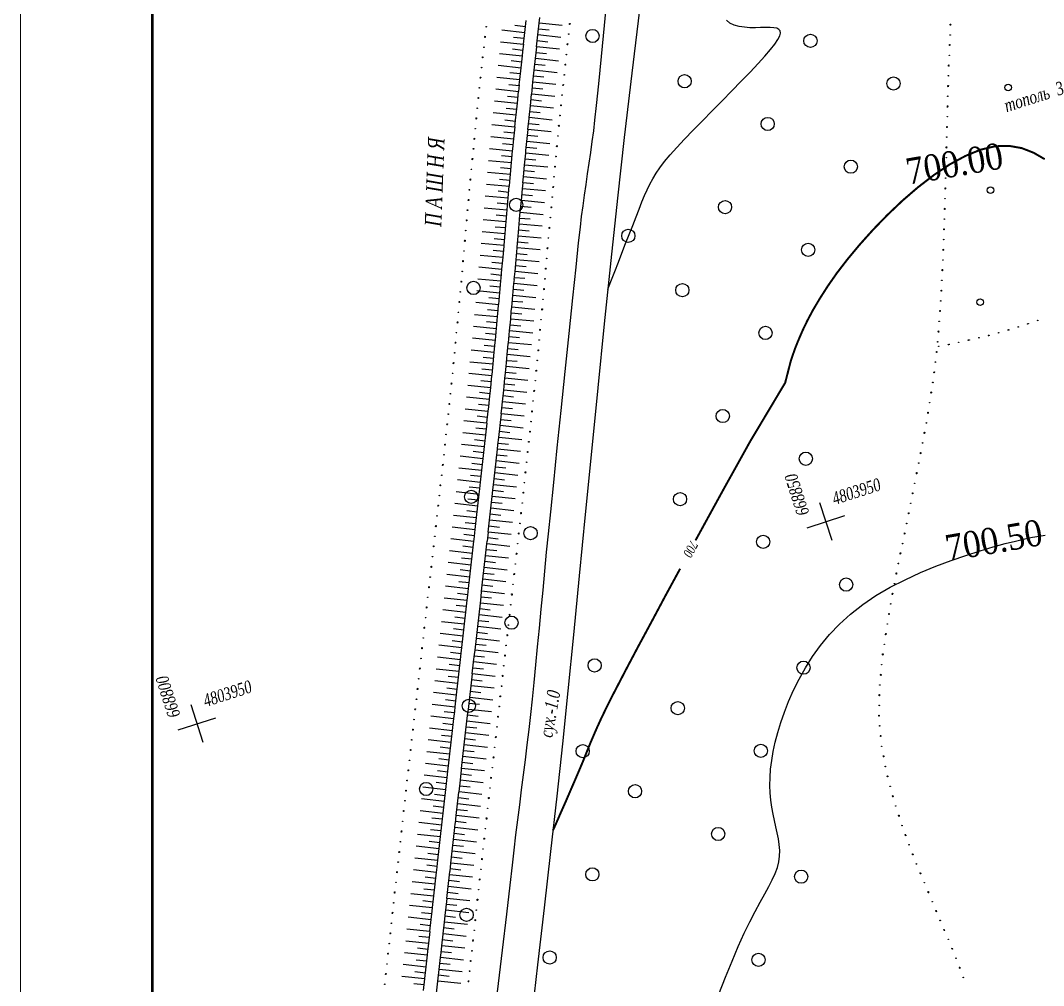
# Model space of a CAD drawing. Header units: millimetres. Extents: x 1353783 to 6492029790, y -7276956 to -512500.
# Drawn here: x 9936562 to 9952050, y -2845237 to -2830633 of the extents above; entities that cross this region are included whole.
import ezdxf

# ---------------------------------------------------------------- set-up
doc = ezdxf.new("R2010")
doc.units = ezdxf.units.MM
doc.linetypes.add('CONTI', pattern=[0])
doc.layers.get('0').update_dxf_attribs({"lineweight": 5})
doc.layers.get('Defpoints').update_dxf_attribs({"color": 255})
for name, color, linetype in [('GOR_BUNKNOWN', 212, 'CONTI'), ('GORIZUNKNOWN', 32, 'CONTI'), ('NAD_MГИДРОГР', 94, 'CONTI'), ('NAD_MРАСТЕНИ', 94, 'CONTI'), ('NAD_MРЕЛЬЕФ', 7, 'CONTI'), ('SETKR', 7, 'CONTI'), ('SIT_LГИДРОГР', 84, 'CONTI'), ('SIT_LРЕЛЬЕФ', 7, 'CONTI'), ('USLZNРАСТЕНИ', 94, 'CONTI'), ('ZAPSKРАСТЕНИ', 94, 'CONTI'), ('РЕЛЬЕФ', 7, 'CONTI')]:
    doc.layers.add(name, color=color, linetype=linetype)
doc.layers.add('штамп', color=7, linetype='Continuous', lineweight=50)
doc.styles.add('SHRFT', font='', dxfattribs={"width": 0.75})
doc.styles.add('tandem1', font='', dxfattribs={"width": 0.9})
doc.styles.get('SHRFT').set_extended_font_data('Times New Roman Cyr', italic=True)
doc.styles.get('tandem1').set_extended_font_data('Times New Roman')

# ---------------------------------------------------------------- blocks, each defined once
blk = doc.blocks.new('BL_333')
at = {"color": 0}
for p, q in [((0, -3), (0, 3)), ((-3, 0), (3, 0))]:
    blk.add_line(p, q, dxfattribs=at)
blk = doc.blocks.new('BL_2004')
at = {"color": 0}
blk.add_circle((0, 0), 1, dxfattribs=at)
blk = doc.blocks.new('BL_2021')
at = {"color": 0}
blk.add_circle((0, 0), 0.5, dxfattribs=at)
blk = doc.blocks.new('оо')
at = {"layer": 'GOR_BUNKNOWN', "color": 9, "true_color": 0xc7c8ca, "const_width": 0.15}
for points in [[(222664.753, -3431701.222), (222668.663, -3431697.782), (222669.583, -3431696.322), (222669.873, -3431695.932), (222670.223, -3431695.472), (222670.643, -3431694.972), (222671.133, -3431694.412), (222671.703, -3431693.812), (222672.363, -3431693.172), (222673.123, -3431692.502), (222673.983, -3431691.792), (222674.943, -3431691.062), (222676.033, -3431690.312), (222677.233, -3431689.552), (222678.533, -3431688.792), (222679.903, -3431688.062), (222681.313, -3431687.382), (222682.753, -3431686.772), (222684.173, -3431686.262), (222685.563, -3431685.862), (222686.893, -3431685.612), (222688.143, -3431685.512), (222689.273, -3431685.602), (222690.273, -3431685.892), (222691.143, -3431686.352), (222691.893, -3431686.962), (222692.543, -3431687.682)], [(222658.553, -3431707.062), (222660.283, -3431705.422), (222661.933, -3431703.862), (222663.443, -3431702.452), (222664.753, -3431701.222)], [(222650.603, -3431714.712), (222651.913, -3431713.432), (222653.423, -3431711.982), (222655.063, -3431710.392), (222656.793, -3431708.742)], [(222641.573, -3431724.65), (222641.853, -3431724.342), (222642.523, -3431723.582), (222643.183, -3431722.842), (222643.803, -3431722.132), (222644.383, -3431721.472), (222644.913, -3431720.862), (222645.383, -3431720.312), (222645.773, -3431719.842), (222646.123, -3431719.422), (222646.463, -3431719.022), (222646.803, -3431718.632), (222647.183, -3431718.202), (222647.623, -3431717.722), (222648.163, -3431717.152), (222648.813, -3431716.482), (222649.623, -3431715.682), (222650.603, -3431714.712)]]:
    blk.add_lwpolyline(points, dxfattribs=at)
at = {"layer": 'GORIZUNKNOWN', "color": 9, "true_color": 0xc7c8ca}
for points in [[(222658.039, -3431686.948), (222658.133, -3431686.832), (222658.533, -3431686.342), (222658.973, -3431685.812), (222659.433, -3431685.242), (222659.903, -3431684.662), (222660.383, -3431684.062), (222660.863, -3431683.482), (222661.323, -3431682.912), (222661.753, -3431682.372), (222662.153, -3431681.882), (222662.523, -3431681.442), (222662.853, -3431681.042), (222663.173, -3431680.672), (222663.493, -3431680.342), (222663.833, -3431680.022), (222664.203, -3431679.702), (222664.613, -3431679.392), (222665.093, -3431679.062), (222665.653, -3431678.712), (222666.293, -3431678.332), (222667.043, -3431677.912), (222667.873, -3431677.462), (222668.763, -3431676.992), (222669.693, -3431676.502), (222670.633, -3431676.012), (222671.563, -3431675.522), (222672.473, -3431675.042), (222673.323, -3431674.592), (222674.093, -3431674.162), (222674.763, -3431673.782), (222675.313, -3431673.442), (222675.743, -3431673.152), (222676.073, -3431672.892), (222676.293, -3431672.672), (222676.413, -3431672.482), (222676.443, -3431672.322), (222676.393, -3431672.182), (222676.263, -3431672.052), (222676.063, -3431671.942), (222675.803, -3431671.832), (222675.483, -3431671.732), (222675.113, -3431671.622), (222674.733, -3431671.512), (222674.333, -3431671.382), (222673.953, -3431671.232), (222673.583, -3431671.052), (222673.263, -3431670.842), (222673.003, -3431670.592), (222672.823, -3431670.302)], [(222649.743, -3431740.282), (222650.623, -3431739.212), (222651.453, -3431738.212), (222652.243, -3431737.302), (222652.973, -3431736.492), (222653.653, -3431735.792), (222654.273, -3431735.172), (222654.843, -3431734.622), (222655.363, -3431734.132), (222655.823, -3431733.692), (222656.233, -3431733.282), (222656.583, -3431732.892), (222656.883, -3431732.522), (222657.123, -3431732.142), (222657.313, -3431731.752), (222657.453, -3431731.342), (222657.553, -3431730.912), (222657.633, -3431730.472), (222657.683, -3431730.022), (222657.723, -3431729.552), (222657.763, -3431729.072), (222657.813, -3431728.572), (222657.883, -3431728.052), (222657.973, -3431727.522), (222658.093, -3431726.982), (222658.253, -3431726.432), (222658.443, -3431725.862), (222658.673, -3431725.272), (222658.953, -3431724.682), (222659.263, -3431724.072), (222659.623, -3431723.442), (222660.033, -3431722.802), (222660.483, -3431722.152), (222660.983, -3431721.492), (222661.543, -3431720.812), (222662.143, -3431720.122), (222662.803, -3431719.452), (222663.523, -3431718.782), (222664.293, -3431718.132), (222665.133, -3431717.522), (222666.023, -3431716.942), (222666.993, -3431716.422), (222668.023, -3431715.952), (222669.123, -3431715.542), (222670.283, -3431715.212), (222671.503, -3431714.942), (222672.753, -3431714.742), (222674.023, -3431714.592), (222675.283, -3431714.482), (222676.513, -3431714.422), (222677.693, -3431714.402), (222678.823, -3431714.402), (222679.853, -3431714.422), (222680.793, -3431714.462), (222681.603, -3431714.512), (222682.313, -3431714.572), (222682.913, -3431714.632), (222683.433, -3431714.702), (222683.873, -3431714.782)]]:
    blk.add_lwpolyline(points, dxfattribs=at)
at = {"layer": 'SIT_LГИДРОГР', "color": 9, "true_color": 0xc7c8ca}
for p, q in [((222663.903, -3431667.852), (222664.913, -3431665.512)), ((222667.063, -3431666.962), (222664.773, -3431671.932)), ((222662.963, -3431670.022), (222663.903, -3431667.852)), ((222662.143, -3431671.922), (222662.963, -3431670.022)), ((222661.483, -3431673.432), (222662.143, -3431671.922)), ((222664.773, -3431671.932), (222662.733, -3431676.382)), ((222661.023, -3431674.462), (222661.483, -3431673.432)), ((222660.693, -3431675.202), (222661.023, -3431674.462)), ((222660.343, -3431675.942), (222660.693, -3431675.202)), ((222659.983, -3431676.682), (222660.343, -3431675.942)), ((222662.733, -3431676.382), (222660.843, -3431680.592)), ((222659.623, -3431677.412), (222659.983, -3431676.682)), ((222659.263, -3431678.152), (222659.623, -3431677.412)), ((222658.903, -3431678.882), (222659.263, -3431678.152)), ((222658.193, -3431680.352), (222658.543, -3431679.612)), ((222658.543, -3431679.612), (222658.903, -3431678.882)), ((222657.843, -3431681.092), (222658.193, -3431680.352)), ((222657.503, -3431681.832), (222657.843, -3431681.092)), ((222660.843, -3431680.592), (222658.923, -3431684.932)), ((222657.013, -3431682.922), (222657.503, -3431681.832)), ((222656.273, -3431684.602), (222657.013, -3431682.922)), ((222655.323, -3431686.752), (222656.273, -3431684.602)), ((222658.923, -3431684.932), (222656.983, -3431689.352)), ((222654.243, -3431689.222), (222655.323, -3431686.752)), ((222653.073, -3431691.872), (222654.243, -3431689.222)), ((222656.983, -3431689.352), (222655.033, -3431693.812)), ((222651.883, -3431694.582), (222653.073, -3431691.872)), ((222655.033, -3431693.812), (222653.113, -3431698.252)), ((222650.733, -3431697.202), (222651.883, -3431694.582)), ((222649.673, -3431699.602), (222650.733, -3431697.202)), ((222653.113, -3431698.252), (222651.213, -3431702.632)), ((222648.783, -3431701.642), (222649.673, -3431699.602)), ((222648.103, -3431703.192), (222648.783, -3431701.642)), ((222651.213, -3431702.632), (222649.363, -3431706.912)), ((222647.543, -3431704.472), (222648.103, -3431703.192)), ((222646.983, -3431705.782), (222647.543, -3431704.472)), ((222646.413, -3431707.112), (222646.983, -3431705.782)), ((222645.843, -3431708.442), (222646.413, -3431707.112)), ((222649.363, -3431706.912), (222647.573, -3431711.032)), ((222645.273, -3431709.762), (222645.843, -3431708.442)), ((222644.713, -3431711.062), (222645.273, -3431709.762)), ((222644.173, -3431712.332), (222644.713, -3431711.062)), ((222647.573, -3431711.032), (222645.873, -3431714.952)), ((222643.643, -3431713.552), (222644.173, -3431712.332)), ((222643.133, -3431714.712), (222643.643, -3431713.552)), ((222642.653, -3431715.802), (222643.133, -3431714.712)), ((222645.873, -3431714.952), (222644.253, -3431718.632)), ((222642.183, -3431716.842), (222642.653, -3431715.802)), ((222641.703, -3431717.892), (222642.183, -3431716.842)), ((222641.223, -3431718.932), (222641.703, -3431717.892)), ((222640.743, -3431719.972), (222641.223, -3431718.932)), ((222644.253, -3431718.632), (222642.633, -3431722.282)), ((222640.253, -3431721.002), (222640.743, -3431719.972)), ((222639.763, -3431722.042), (222640.253, -3431721.002)), ((222639.283, -3431723.082), (222639.763, -3431722.042)), ((222642.633, -3431722.282), (222640.913, -3431726.112)), ((222638.793, -3431724.122), (222639.283, -3431723.082)), ((222638.323, -3431725.172), (222638.793, -3431724.122)), ((222637.853, -3431726.212), (222638.323, -3431725.172)), ((222637.213, -3431727.612), (222637.853, -3431726.212)), ((222640.913, -3431726.112), (222639.143, -3431730.032)), ((222636.303, -3431729.622), (222637.213, -3431727.612)), ((222635.153, -3431732.122), (222636.303, -3431729.622)), ((222639.143, -3431730.032), (222637.353, -3431733.992)), ((222633.853, -3431734.992), (222635.153, -3431732.122)), ((222637.353, -3431733.992), (222635.583, -3431737.892))]:
    blk.add_line(p, q, dxfattribs=at)
at = {"layer": 'SIT_LРЕЛЬЕФ', "color": 9, "true_color": 0xc7c8ca}
for p, q in [((222656.413, -3431665.802), (222658.013, -3431666.512)), ((222657.463, -3431665.772), (222658.193, -3431666.102)), ((222658.013, -3431666.512), (222658.383, -3431665.692)), ((222658.893, -3431667.002), (222659.263, -3431666.182)), ((222659.263, -3431666.172), (222659.433, -3431665.792)), ((222660.863, -3431666.882), (222659.263, -3431666.172)), ((222656.043, -3431666.622), (222657.643, -3431667.332)), ((222657.093, -3431666.592), (222657.823, -3431666.922)), ((222657.643, -3431667.332), (222658.013, -3431666.512)), ((222658.523, -3431667.822), (222658.893, -3431667.002)), ((222660.493, -3431667.712), (222658.893, -3431667.002)), ((222659.803, -3431666.922), (222659.073, -3431666.592)), ((222655.683, -3431667.442), (222657.283, -3431668.152)), ((222656.733, -3431667.412), (222657.463, -3431667.742)), ((222657.283, -3431668.152), (222657.423, -3431667.852)), ((222657.423, -3431667.852), (222657.653, -3431667.332)), ((222658.343, -3431668.252), (222658.533, -3431667.822)), ((222660.123, -3431668.532), (222658.523, -3431667.822)), ((222659.433, -3431667.742), (222658.703, -3431667.412)), ((222655.323, -3431668.262), (222656.923, -3431668.972)), ((222656.373, -3431668.232), (222657.103, -3431668.562)), ((222656.923, -3431668.972), (222657.293, -3431668.152)), ((222657.803, -3431669.462), (222658.173, -3431668.642)), ((222658.163, -3431668.642), (222658.343, -3431668.252)), ((222659.763, -3431669.352), (222658.163, -3431668.642)), ((222659.073, -3431668.562), (222658.343, -3431668.232)), ((222654.953, -3431669.082), (222656.553, -3431669.792)), ((222656.003, -3431669.052), (222656.733, -3431669.382)), ((222656.553, -3431669.792), (222656.923, -3431668.972)), ((222657.433, -3431670.282), (222657.803, -3431669.462)), ((222659.403, -3431670.172), (222657.803, -3431669.462)), ((222658.713, -3431669.372), (222657.983, -3431669.052)), ((222654.603, -3431669.912), (222656.203, -3431670.622)), ((222655.653, -3431669.892), (222656.383, -3431670.212)), ((222656.203, -3431670.622), (222656.403, -3431670.172)), ((222656.393, -3431670.172), (222656.563, -3431669.802)), ((222657.313, -3431670.572), (222657.443, -3431670.292)), ((222659.033, -3431670.992), (222657.433, -3431670.282)), ((222658.343, -3431670.192), (222657.613, -3431669.872)), ((222654.233, -3431670.732), (222655.833, -3431671.442)), ((222655.283, -3431670.712), (222656.013, -3431671.032)), ((222655.833, -3431671.442), (222656.193, -3431670.622)), ((222657.083, -3431671.112), (222657.323, -3431670.572)), ((222657.993, -3431671.022), (222657.263, -3431670.702)), ((222653.873, -3431671.552), (222655.473, -3431672.262)), ((222654.923, -3431671.532), (222655.653, -3431671.852)), ((222655.473, -3431672.262), (222655.833, -3431671.442)), ((222656.713, -3431671.932), (222657.073, -3431671.112)), ((222657.623, -3431671.842), (222656.893, -3431671.522)), ((222658.683, -3431671.822), (222657.083, -3431671.112)), ((222653.493, -3431672.392), (222655.103, -3431673.092)), ((222654.543, -3431672.362), (222655.283, -3431672.682)), ((222655.103, -3431673.092), (222655.403, -3431672.412)), ((222655.403, -3431672.412), (222655.463, -3431672.272)), ((222656.353, -3431672.752), (222656.713, -3431671.932)), ((222657.263, -3431672.662), (222656.533, -3431672.342)), ((222658.313, -3431672.642), (222656.713, -3431671.932)), ((222653.143, -3431673.222), (222654.753, -3431673.922)), ((222654.193, -3431673.192), (222654.933, -3431673.512)), ((222654.753, -3431673.922), (222655.113, -3431673.092)), ((222655.983, -3431673.592), (222656.323, -3431672.812)), ((222656.893, -3431673.492), (222656.163, -3431673.182)), ((222656.323, -3431672.812), (222656.343, -3431672.762)), ((222657.953, -3431673.462), (222656.353, -3431672.752)), ((222652.783, -3431674.062), (222654.393, -3431674.752)), ((222653.833, -3431674.012), (222654.573, -3431674.332)), ((222654.433, -3431674.652), (222654.753, -3431673.912)), ((222655.633, -3431674.422), (222655.993, -3431673.592)), ((222656.543, -3431674.322), (222655.813, -3431674.012)), ((222657.593, -3431674.292), (222655.983, -3431673.592)), ((222652.433, -3431674.892), (222654.043, -3431675.582)), ((222653.483, -3431674.852), (222654.223, -3431675.172)), ((222654.043, -3431675.582), (222654.393, -3431674.752)), ((222654.393, -3431674.752), (222654.433, -3431674.652)), ((222655.353, -3431675.052), (222655.633, -3431674.412)), ((222656.183, -3431675.142), (222655.453, -3431674.832)), ((222657.243, -3431675.122), (222655.633, -3431674.422)), ((222652.083, -3431675.712), (222653.693, -3431676.402)), ((222653.133, -3431675.672), (222653.873, -3431675.992)), ((222653.693, -3431676.402), (222654.043, -3431675.572)), ((222654.923, -3431676.072), (222655.273, -3431675.242)), ((222655.833, -3431675.972), (222655.103, -3431675.662)), ((222655.273, -3431675.242), (222655.353, -3431675.052)), ((222656.883, -3431675.932), (222655.273, -3431675.242)), ((222652.773, -3431676.502), (222653.513, -3431676.822)), ((222653.473, -3431676.902), (222653.683, -3431676.402)), ((222654.573, -3431676.892), (222654.923, -3431676.062)), ((222655.483, -3431676.792), (222654.753, -3431676.482)), ((222656.533, -3431676.762), (222654.923, -3431676.072)), ((222651.723, -3431676.552), (222653.333, -3431677.232)), ((222652.983, -3431678.052), (222653.333, -3431677.222)), ((222653.333, -3431677.232), (222653.473, -3431676.902)), ((222654.223, -3431677.722), (222654.403, -3431677.302)), ((222654.393, -3431677.302), (222654.563, -3431676.892)), ((222656.183, -3431677.582), (222654.573, -3431676.892)), ((222651.373, -3431677.372), (222652.983, -3431678.052)), ((222652.423, -3431677.322), (222653.163, -3431677.642)), ((222652.623, -3431678.882), (222652.973, -3431678.052)), ((222653.863, -3431678.552), (222654.213, -3431677.722)), ((222655.833, -3431678.412), (222654.223, -3431677.722)), ((222655.133, -3431677.622), (222654.403, -3431677.312)), ((222651.013, -3431678.202), (222652.623, -3431678.882)), ((222652.063, -3431678.152), (222652.803, -3431678.472)), ((222653.513, -3431679.382), (222653.863, -3431678.552)), ((222655.473, -3431679.242), (222653.863, -3431678.552)), ((222654.773, -3431678.452), (222654.043, -3431678.142)), ((222650.673, -3431679.032), (222652.283, -3431679.712)), ((222651.723, -3431678.992), (222652.453, -3431679.302)), ((222652.283, -3431679.712), (222652.513, -3431679.162)), ((222652.503, -3431679.162), (222652.623, -3431678.882)), ((222653.153, -3431680.202), (222653.433, -3431679.542)), ((222653.433, -3431679.542), (222653.503, -3431679.372)), ((222655.123, -3431680.072), (222653.513, -3431679.382)), ((222654.423, -3431679.282), (222653.693, -3431678.972)), ((222650.323, -3431679.862), (222651.933, -3431680.542)), ((222651.373, -3431679.822), (222652.103, -3431680.132)), ((222651.933, -3431680.542), (222652.283, -3431679.712)), ((222652.803, -3431681.032), (222653.153, -3431680.202)), ((222654.763, -3431680.882), (222653.153, -3431680.202)), ((222654.063, -3431680.102), (222653.323, -3431679.792)), ((222649.973, -3431680.692), (222651.583, -3431681.372)), ((222651.023, -3431680.652), (222651.753, -3431680.962)), ((222651.583, -3431681.372), (222651.933, -3431680.542)), ((222652.483, -3431681.802), (222652.803, -3431681.032)), ((222654.413, -3431681.712), (222652.803, -3431681.032)), ((222653.713, -3431680.932), (222652.973, -3431680.622)), ((222649.623, -3431681.522), (222651.233, -3431682.202)), ((222650.673, -3431681.472), (222651.413, -3431681.792)), ((222651.233, -3431682.202), (222651.563, -3431681.422)), ((222651.563, -3431681.422), (222651.583, -3431681.372)), ((222652.113, -3431682.692), (222652.463, -3431681.862)), ((222652.463, -3431681.862), (222652.483, -3431681.802)), ((222654.073, -3431682.542), (222652.463, -3431681.862)), ((222653.363, -3431681.762), (222652.623, -3431681.452)), ((222649.273, -3431682.352), (222650.883, -3431683.032)), ((222650.323, -3431682.302), (222651.063, -3431682.622)), ((222650.883, -3431683.032), (222651.233, -3431682.202)), ((222651.763, -3431683.522), (222652.113, -3431682.692)), ((222653.723, -3431683.372), (222652.113, -3431682.692)), ((222653.023, -3431682.592), (222652.283, -3431682.282)), ((222648.923, -3431683.172), (222650.533, -3431683.862)), ((222649.973, -3431683.132), (222650.713, -3431683.452)), ((222650.613, -3431683.662), (222650.883, -3431683.032)), ((222652.673, -3431683.422), (222651.933, -3431683.112)), ((222648.573, -3431684.002), (222650.183, -3431684.692)), ((222649.623, -3431683.962), (222650.363, -3431684.282)), ((222650.183, -3431684.692), (222650.533, -3431683.862)), ((222650.533, -3431683.862), (222650.613, -3431683.662)), ((222651.413, -3431684.362), (222651.543, -3431684.062)), ((222651.533, -3431684.062), (222651.763, -3431683.522)), ((222652.323, -3431684.252), (222651.583, -3431683.942)), ((222653.373, -3431684.202), (222651.763, -3431683.522)), ((222648.223, -3431684.822), (222649.833, -3431685.512)), ((222649.273, -3431684.782), (222650.013, -3431685.102)), ((222649.833, -3431685.512), (222650.183, -3431684.682)), ((222651.063, -3431685.192), (222651.413, -3431684.362)), ((222651.973, -3431685.092), (222651.243, -3431684.782)), ((222653.023, -3431685.052), (222651.413, -3431684.362)), ((222647.863, -3431685.662), (222649.473, -3431686.352)), ((222648.913, -3431685.622), (222649.653, -3431685.942)), ((222649.653, -3431685.912), (222649.823, -3431685.512)), ((222650.713, -3431686.012), (222651.063, -3431685.182)), ((222651.623, -3431685.912), (222650.893, -3431685.602)), ((222652.673, -3431685.882), (222651.063, -3431685.192)), ((222647.513, -3431686.492), (222649.123, -3431687.182)), ((222648.563, -3431686.452), (222649.303, -3431686.772)), ((222649.123, -3431687.182), (222649.473, -3431686.352)), ((222649.473, -3431686.352), (222649.653, -3431685.912)), ((222650.353, -3431686.842), (222650.573, -3431686.312)), ((222651.263, -3431686.742), (222650.533, -3431686.432)), ((222650.573, -3431686.312), (222650.703, -3431686.012)), ((222652.323, -3431686.702), (222650.713, -3431686.012)), ((222647.163, -3431687.312), (222648.773, -3431688.002)), ((222648.213, -3431687.272), (222648.953, -3431687.592)), ((222648.773, -3431688.002), (222649.123, -3431687.172)), ((222650.003, -3431687.672), (222650.353, -3431686.842)), ((222650.913, -3431687.572), (222650.183, -3431687.262)), ((222651.963, -3431687.532), (222650.353, -3431686.842)), ((222646.793, -3431688.142), (222648.403, -3431688.832)), ((222647.843, -3431688.102), (222648.583, -3431688.422)), ((222648.693, -3431688.162), (222648.763, -3431688.002)), ((222649.653, -3431688.492), (222650.003, -3431687.662)), ((222650.563, -3431688.392), (222649.833, -3431688.082)), ((222651.613, -3431688.362), (222650.003, -3431687.672)), ((222648.043, -3431689.662), (222648.403, -3431688.832)), ((222648.403, -3431688.832), (222648.693, -3431688.162)), ((222649.283, -3431689.322), (222649.613, -3431688.562)), ((222650.193, -3431689.222), (222649.463, -3431688.912)), ((222649.613, -3431688.562), (222649.643, -3431688.492)), ((222651.263, -3431689.182), (222649.653, -3431688.492)), ((222646.433, -3431688.972), (222648.043, -3431689.662)), ((222647.483, -3431688.932), (222648.223, -3431689.252)), ((222647.723, -3431690.412), (222648.053, -3431689.652)), ((222648.923, -3431690.152), (222649.283, -3431689.322)), ((222650.893, -3431690.012), (222649.283, -3431689.322)), ((222646.093, -3431689.772), (222647.693, -3431690.472)), ((222647.133, -3431689.752), (222647.873, -3431690.072)), ((222647.693, -3431690.472), (222647.723, -3431690.412)), ((222648.643, -3431690.812), (222648.933, -3431690.142)), ((222650.533, -3431690.842), (222648.923, -3431690.152)), ((222649.833, -3431690.052), (222649.103, -3431689.742)), ((222645.733, -3431690.602), (222647.333, -3431691.302)), ((222646.783, -3431690.572), (222647.513, -3431690.892)), ((222647.333, -3431691.302), (222647.693, -3431690.482)), ((222648.213, -3431691.792), (222648.573, -3431690.972)), ((222648.573, -3431690.962), (222648.643, -3431690.812)), ((222650.173, -3431691.662), (222648.573, -3431690.962)), ((222649.483, -3431690.872), (222648.753, -3431690.562)), ((222645.373, -3431691.422), (222646.973, -3431692.122)), ((222646.423, -3431691.392), (222647.153, -3431691.712)), ((222646.973, -3431692.122), (222647.333, -3431691.302)), ((222647.853, -3431692.612), (222648.213, -3431691.792)), ((222649.813, -3431692.492), (222648.213, -3431691.792)), ((222649.123, -3431691.702), (222648.393, -3431691.382)), ((222645.003, -3431692.242), (222646.603, -3431692.952)), ((222646.063, -3431692.222), (222646.793, -3431692.542)), ((222646.603, -3431692.952), (222646.743, -3431692.652)), ((222646.743, -3431692.652), (222646.973, -3431692.132)), ((222647.663, -3431693.052), (222647.853, -3431692.622)), ((222649.453, -3431693.312), (222647.853, -3431692.612)), ((222648.763, -3431692.522), (222648.033, -3431692.202)), ((222644.643, -3431693.062), (222646.243, -3431693.772)), ((222645.693, -3431693.032), (222646.423, -3431693.362)), ((222646.243, -3431693.772), (222646.613, -3431692.952)), ((222647.123, -3431694.262), (222647.493, -3431693.442)), ((222647.483, -3431693.442), (222647.663, -3431693.052)), ((222649.083, -3431694.152), (222647.483, -3431693.442)), ((222648.403, -3431693.352), (222647.673, -3431693.032)), ((222644.273, -3431693.892), (222645.873, -3431694.602)), ((222645.323, -3431693.862), (222646.053, -3431694.192)), ((222645.873, -3431694.602), (222646.243, -3431693.782)), ((222646.753, -3431695.092), (222647.123, -3431694.272)), ((222648.723, -3431694.972), (222647.123, -3431694.262)), ((222648.033, -3431694.172), (222647.303, -3431693.852)), ((222643.913, -3431694.702), (222645.513, -3431695.412)), ((222644.963, -3431694.682), (222645.693, -3431695.012)), ((222645.603, -3431695.212), (222645.883, -3431694.602)), ((222646.523, -3431695.612), (222646.763, -3431695.092)), ((222648.353, -3431695.802), (222646.753, -3431695.092)), ((222647.663, -3431695.002), (222646.933, -3431694.682)), ((222643.543, -3431695.522), (222645.143, -3431696.232)), ((222644.593, -3431695.492), (222645.323, -3431695.822)), ((222645.143, -3431696.232), (222645.513, -3431695.412)), ((222645.513, -3431695.412), (222645.603, -3431695.212)), ((222646.393, -3431695.902), (222646.523, -3431695.612)), ((222647.303, -3431695.822), (222646.573, -3431695.502)), ((222643.173, -3431696.352), (222644.773, -3431697.062)), ((222644.223, -3431696.322), (222644.953, -3431696.652)), ((222644.773, -3431697.062), (222645.143, -3431696.242)), ((222646.023, -3431696.722), (222646.393, -3431695.902)), ((222646.933, -3431696.642), (222646.203, -3431696.312)), ((222647.993, -3431696.612), (222646.393, -3431695.902)), ((222642.803, -3431697.172), (222644.403, -3431697.882)), ((222643.853, -3431697.142), (222644.583, -3431697.472)), ((222644.403, -3431697.882), (222644.773, -3431697.062)), ((222645.653, -3431697.552), (222646.023, -3431696.732)), ((222646.563, -3431697.472), (222645.833, -3431697.142)), ((222647.623, -3431697.432), (222646.023, -3431696.722)), ((222642.433, -3431697.992), (222644.033, -3431698.712)), ((222643.493, -3431697.962), (222644.223, -3431698.292)), ((222644.203, -3431698.342), (222644.413, -3431697.882)), ((222645.283, -3431698.372), (222645.653, -3431697.552)), ((222646.193, -3431698.292), (222645.463, -3431697.962)), ((222647.253, -3431698.262), (222645.653, -3431697.552)), ((222642.063, -3431698.812), (222643.663, -3431699.532)), ((222643.113, -3431698.792), (222643.843, -3431699.122)), ((222643.663, -3431699.532), (222644.033, -3431698.712)), ((222644.033, -3431698.712), (222644.203, -3431698.342)), ((222644.923, -3431699.192), (222645.123, -3431698.742)), ((222645.833, -3431699.112), (222645.103, -3431698.782)), ((222645.123, -3431698.742), (222645.293, -3431698.372)), ((222646.883, -3431699.082), (222645.283, -3431698.372)), ((222641.703, -3431699.632), (222643.303, -3431700.352)), ((222642.753, -3431699.612), (222643.483, -3431699.942)), ((222643.303, -3431700.352), (222643.673, -3431699.532)), ((222644.553, -3431700.012), (222644.923, -3431699.192)), ((222645.463, -3431699.932), (222644.733, -3431699.602)), ((222646.523, -3431699.902), (222644.923, -3431699.192)), ((222641.333, -3431700.452), (222642.933, -3431701.172)), ((222642.383, -3431700.432), (222643.113, -3431700.762)), ((222642.933, -3431701.172), (222643.303, -3431700.352)), ((222644.183, -3431700.832), (222644.553, -3431700.012)), ((222645.093, -3431700.752), (222644.363, -3431700.422)), ((222646.153, -3431700.722), (222644.553, -3431700.012)), ((222640.973, -3431701.272), (222642.563, -3431701.992)), ((222642.013, -3431701.252), (222642.743, -3431701.582)), ((222642.613, -3431701.882), (222642.933, -3431701.172)), ((222643.813, -3431701.662), (222644.183, -3431700.842)), ((222644.723, -3431701.582), (222643.993, -3431701.252)), ((222645.783, -3431701.542), (222644.183, -3431700.832)), ((222641.653, -3431702.072), (222642.383, -3431702.402)), ((222642.193, -3431702.812), (222642.563, -3431701.992)), ((222642.563, -3431701.992), (222642.613, -3431701.882)), ((222643.533, -3431702.302), (222643.823, -3431701.662)), ((222644.363, -3431702.402), (222643.633, -3431702.072)), ((222645.413, -3431702.372), (222643.813, -3431701.662)), ((222640.603, -3431702.092), (222642.193, -3431702.812)), ((222641.823, -3431703.632), (222642.193, -3431702.812)), ((222643.073, -3431703.302), (222643.443, -3431702.482)), ((222643.443, -3431702.482), (222643.523, -3431702.302)), ((222645.033, -3431703.202), (222643.443, -3431702.482)), ((222640.233, -3431702.912), (222641.823, -3431703.632)), ((222641.283, -3431702.892), (222642.013, -3431703.222)), ((222641.453, -3431704.452), (222641.823, -3431703.632)), ((222642.703, -3431704.122), (222643.073, -3431703.302)), ((222644.663, -3431704.022), (222643.073, -3431703.302)), ((222643.983, -3431703.222), (222643.263, -3431702.892)), ((222639.863, -3431703.732), (222641.453, -3431704.452)), ((222640.913, -3431703.712), (222641.643, -3431704.042)), ((222642.333, -3431704.942), (222642.703, -3431704.122)), ((222644.293, -3431704.842), (222642.703, -3431704.122)), ((222643.613, -3431704.042), (222642.893, -3431703.712)), ((222639.493, -3431704.552), (222641.083, -3431705.272)), ((222640.543, -3431704.532), (222641.273, -3431704.862)), ((222641.083, -3431705.272), (222641.453, -3431704.452)), ((222641.963, -3431705.762), (222642.333, -3431704.942)), ((222643.923, -3431705.662), (222642.333, -3431704.942)), ((222643.243, -3431704.862), (222642.523, -3431704.532)), ((222639.113, -3431705.372), (222640.713, -3431706.092)), ((222640.173, -3431705.352), (222640.903, -3431705.682)), ((222640.713, -3431706.092), (222640.873, -3431705.732)), ((222640.873, -3431705.732), (222641.083, -3431705.272)), ((222641.793, -3431706.152), (222641.963, -3431705.762)), ((222643.553, -3431706.482), (222641.963, -3431705.762)), ((222642.873, -3431705.682), (222642.153, -3431705.352)), ((222638.743, -3431706.192), (222640.343, -3431706.912)), ((222639.803, -3431706.172), (222640.523, -3431706.502)), ((222640.343, -3431706.912), (222640.713, -3431706.092)), ((222641.233, -3431707.412), (222641.603, -3431706.592)), ((222641.603, -3431706.592), (222641.803, -3431706.152)), ((222643.203, -3431707.312), (222641.603, -3431706.592)), ((222642.513, -3431706.512), (222641.783, -3431706.182)), ((222638.373, -3431707.012), (222639.973, -3431707.732)), ((222639.433, -3431706.992), (222640.153, -3431707.322)), ((222639.973, -3431707.732), (222640.343, -3431706.912)), ((222640.863, -3431708.232), (222641.233, -3431707.412)), ((222642.833, -3431708.132), (222641.233, -3431707.412)), ((222642.143, -3431707.332), (222641.413, -3431707.002)), ((222638.003, -3431707.832), (222639.603, -3431708.552)), ((222639.063, -3431707.812), (222639.783, -3431708.142)), ((222639.603, -3431708.552), (222639.973, -3431707.732)), ((222640.493, -3431709.052), (222640.863, -3431708.232)), ((222642.463, -3431708.952), (222640.863, -3431708.232)), ((222641.773, -3431708.152), (222641.043, -3431707.822)), ((222637.633, -3431708.652), (222639.233, -3431709.372)), ((222638.693, -3431708.632), (222639.413, -3431708.962)), ((222639.233, -3431709.372), (222639.603, -3431708.552)), ((222640.123, -3431709.872), (222640.493, -3431709.052)), ((222642.093, -3431709.772), (222640.493, -3431709.052)), ((222641.403, -3431708.972), (222640.673, -3431708.642)), ((222637.263, -3431709.472), (222638.863, -3431710.192)), ((222638.313, -3431709.452), (222639.043, -3431709.782)), ((222638.863, -3431710.192), (222639.063, -3431709.752)), ((222639.063, -3431709.752), (222639.233, -3431709.372)), ((222641.033, -3431709.792), (222640.303, -3431709.462)), ((222636.893, -3431710.302), (222638.493, -3431711.022)), ((222637.943, -3431710.282), (222638.673, -3431710.612)), ((222638.493, -3431711.022), (222638.863, -3431710.202)), ((222639.743, -3431710.682), (222639.973, -3431710.172)), ((222640.653, -3431710.602), (222639.923, -3431710.272)), ((222639.983, -3431710.172), (222640.123, -3431709.872)), ((222641.723, -3431710.592), (222640.123, -3431709.872)), ((222636.533, -3431711.122), (222638.133, -3431711.842)), ((222637.583, -3431711.102), (222638.313, -3431711.432)), ((222638.133, -3431711.842), (222638.503, -3431711.022)), ((222639.373, -3431711.512), (222639.743, -3431710.692)), ((222640.283, -3431711.432), (222639.553, -3431711.102)), ((222641.343, -3431711.402), (222639.743, -3431710.682)), ((222636.163, -3431711.942), (222637.763, -3431712.662)), ((222637.213, -3431711.922), (222637.943, -3431712.252)), ((222637.763, -3431712.662), (222638.133, -3431711.842)), ((222639.013, -3431712.332), (222639.383, -3431711.512)), ((222639.923, -3431712.252), (222639.193, -3431711.922)), ((222640.973, -3431712.232), (222639.373, -3431711.512)), ((222635.793, -3431712.762), (222637.393, -3431713.482)), ((222636.843, -3431712.742), (222637.573, -3431713.072)), ((222637.393, -3431713.482), (222637.763, -3431712.662)), ((222638.643, -3431713.152), (222639.013, -3431712.332)), ((222639.553, -3431713.072), (222638.823, -3431712.742)), ((222640.613, -3431713.052), (222639.013, -3431712.332)), ((222635.423, -3431713.582), (222637.023, -3431714.302)), ((222636.483, -3431713.562), (222637.203, -3431713.892)), ((222637.243, -3431713.802), (222637.393, -3431713.482)), ((222638.273, -3431713.972), (222638.643, -3431713.152)), ((222639.183, -3431713.892), (222638.453, -3431713.562)), ((222640.243, -3431713.872), (222638.643, -3431713.152)), ((222635.053, -3431714.402), (222636.653, -3431715.122)), ((222636.113, -3431714.382), (222636.833, -3431714.712)), ((222636.653, -3431715.122), (222637.023, -3431714.302)), ((222637.023, -3431714.302), (222637.243, -3431713.802)), ((222637.903, -3431714.792), (222638.163, -3431714.222)), ((222638.813, -3431714.712), (222638.083, -3431714.382)), ((222638.163, -3431714.222), (222638.273, -3431713.972)), ((222639.873, -3431714.692), (222638.273, -3431713.972)), ((222634.683, -3431715.222), (222636.283, -3431715.942)), ((222635.743, -3431715.202), (222636.463, -3431715.532)), ((222636.283, -3431715.942), (222636.653, -3431715.122)), ((222637.533, -3431715.612), (222637.903, -3431714.792)), ((222638.443, -3431715.532), (222637.713, -3431715.202)), ((222639.503, -3431715.512), (222637.903, -3431714.792)), ((222635.373, -3431716.022), (222636.093, -3431716.352)), ((222635.913, -3431716.762), (222636.283, -3431715.942)), ((222637.163, -3431716.432), (222637.533, -3431715.612)), ((222638.073, -3431716.352), (222637.343, -3431716.022)), ((222639.133, -3431716.332), (222637.533, -3431715.612)), ((222634.313, -3431716.042), (222635.913, -3431716.762)), ((222635.543, -3431717.582), (222635.913, -3431716.762)), ((222636.793, -3431717.252), (222637.163, -3431716.432)), ((222638.763, -3431717.152), (222637.163, -3431716.432)), ((222633.943, -3431716.862), (222635.543, -3431717.582)), ((222635.003, -3431716.842), (222635.723, -3431717.172)), ((222636.423, -3431718.072), (222636.793, -3431717.252)), ((222638.393, -3431717.972), (222636.793, -3431717.252)), ((222637.703, -3431717.172), (222636.973, -3431716.842)), ((222633.583, -3431717.682), (222635.173, -3431718.402)), ((222634.633, -3431717.662), (222635.363, -3431717.992)), ((222635.173, -3431718.402), (222635.463, -3431717.752)), ((222635.463, -3431717.752), (222635.543, -3431717.582)), ((222636.063, -3431718.892), (222636.383, -3431718.172)), ((222636.383, -3431718.172), (222636.423, -3431718.072)), ((222638.023, -3431718.792), (222636.423, -3431718.072)), ((222637.333, -3431717.992), (222636.603, -3431717.662)), ((222633.213, -3431718.502), (222634.803, -3431719.222)), ((222634.263, -3431718.482), (222634.993, -3431718.812)), ((222634.803, -3431719.222), (222635.173, -3431718.402)), ((222635.693, -3431719.712), (222636.063, -3431718.892)), ((222637.653, -3431719.612), (222636.063, -3431718.892)), ((222636.973, -3431718.812), (222636.253, -3431718.482)), ((222632.833, -3431719.322), (222634.423, -3431720.042)), ((222633.883, -3431719.302), (222634.613, -3431719.632)), ((222634.423, -3431720.042), (222634.793, -3431719.222)), ((222635.313, -3431720.532), (222635.683, -3431719.712)), ((222637.283, -3431720.432), (222635.693, -3431719.712)), ((222636.603, -3431719.632), (222635.883, -3431719.302)), ((222632.463, -3431720.142), (222634.053, -3431720.862)), ((222633.513, -3431720.122), (222634.243, -3431720.452)), ((222634.053, -3431720.862), (222634.423, -3431720.042)), ((222634.943, -3431721.352), (222635.313, -3431720.532)), ((222636.903, -3431721.252), (222635.313, -3431720.532)), ((222636.223, -3431720.452), (222635.503, -3431720.122)), ((222632.083, -3431720.962), (222633.683, -3431721.672)), ((222633.143, -3431720.942), (222633.873, -3431721.272)), ((222633.783, -3431721.462), (222634.053, -3431720.862)), ((222634.703, -3431721.882), (222634.943, -3431721.352)), ((222636.533, -3431722.072), (222634.943, -3431721.352)), ((222635.853, -3431721.272), (222635.133, -3431720.942)), ((222631.723, -3431721.782), (222633.323, -3431722.492)), ((222632.773, -3431721.752), (222633.503, -3431722.082)), ((222633.323, -3431722.492), (222633.693, -3431721.672)), ((222633.683, -3431721.672), (222633.783, -3431721.462)), ((222634.193, -3431723.002), (222634.563, -3431722.182)), ((222634.563, -3431722.172), (222634.693, -3431721.882)), ((222636.163, -3431722.892), (222634.563, -3431722.172)), ((222635.483, -3431722.092), (222634.763, -3431721.762)), ((222631.353, -3431722.602), (222632.953, -3431723.312)), ((222632.403, -3431722.572), (222633.133, -3431722.902)), ((222632.953, -3431723.312), (222633.323, -3431722.492)), ((222635.103, -3431722.922), (222634.373, -3431722.592)), ((222630.983, -3431723.432), (222632.583, -3431724.142)), ((222632.033, -3431723.402), (222632.763, -3431723.732)), ((222632.583, -3431724.142), (222632.953, -3431723.322)), ((222633.833, -3431723.822), (222634.203, -3431723.002)), ((222634.743, -3431723.742), (222634.013, -3431723.412)), ((222635.793, -3431723.722), (222634.193, -3431723.002)), ((222630.613, -3431724.252), (222632.213, -3431724.962)), ((222631.673, -3431724.222), (222632.403, -3431724.552)), ((222632.283, -3431724.822), (222632.593, -3431724.142)), ((222633.463, -3431724.642), (222633.833, -3431723.822)), ((222634.373, -3431724.562), (222633.643, -3431724.232)), ((222635.433, -3431724.542), (222633.833, -3431723.822)), ((222630.243, -3431725.072), (222631.843, -3431725.782)), ((222631.293, -3431725.042), (222632.023, -3431725.372)), ((222631.843, -3431725.782), (222632.213, -3431724.962)), ((222632.213, -3431724.962), (222632.273, -3431724.822)), ((222633.093, -3431725.452), (222633.193, -3431725.222)), ((222633.203, -3431725.222), (222633.463, -3431724.642)), ((222634.003, -3431725.382), (222633.273, -3431725.052)), ((222635.063, -3431725.362), (222633.463, -3431724.642)), ((222629.873, -3431725.902), (222631.473, -3431726.612)), ((222630.923, -3431725.872), (222631.653, -3431726.202)), ((222631.473, -3431726.612), (222631.843, -3431725.792)), ((222632.723, -3431726.272), (222633.093, -3431725.452)), ((222633.633, -3431726.192), (222632.903, -3431725.862)), ((222634.693, -3431726.162), (222633.093, -3431725.452)), ((222629.513, -3431726.722), (222631.113, -3431727.432)), ((222630.563, -3431726.692), (222631.293, -3431727.022)), ((222631.113, -3431727.432), (222631.483, -3431726.612)), ((222632.353, -3431727.102), (222632.723, -3431726.282)), ((222633.263, -3431727.022), (222632.533, -3431726.692)), ((222634.323, -3431726.982), (222632.723, -3431726.272)), ((222629.143, -3431727.542), (222630.743, -3431728.252)), ((222630.193, -3431727.512), (222630.923, -3431727.842)), ((222631.003, -3431727.682), (222631.113, -3431727.432)), ((222631.993, -3431727.922), (222632.363, -3431727.102)), ((222632.903, -3431727.842), (222632.173, -3431727.512)), ((222633.953, -3431727.812), (222632.353, -3431727.102)), ((222628.773, -3431728.362), (222630.373, -3431729.072)), ((222629.823, -3431728.332), (222630.553, -3431728.662)), ((222630.373, -3431729.072), (222630.743, -3431728.252)), ((222630.743, -3431728.252), (222631.003, -3431727.682)), ((222631.623, -3431728.742), (222631.923, -3431728.082)), ((222632.533, -3431728.662), (222631.803, -3431728.332)), ((222631.923, -3431728.082), (222631.993, -3431727.922)), ((222633.593, -3431728.632), (222631.993, -3431727.922)), ((222629.453, -3431729.162), (222630.183, -3431729.492)), ((222630.003, -3431729.902), (222630.373, -3431729.082)), ((222631.253, -3431729.562), (222631.623, -3431728.742)), ((222632.163, -3431729.482), (222631.433, -3431729.152)), ((222633.223, -3431729.452), (222631.623, -3431728.742)), ((222628.403, -3431729.192), (222630.003, -3431729.902)), ((222629.753, -3431730.482), (222630.013, -3431729.902)), ((222630.883, -3431730.392), (222631.253, -3431729.572)), ((222632.853, -3431730.272), (222631.253, -3431729.562)), ((222628.043, -3431730.012), (222629.643, -3431730.722)), ((222629.093, -3431729.982), (222629.823, -3431730.312)), ((222629.273, -3431731.542), (222629.643, -3431730.722)), ((222629.643, -3431730.722), (222629.753, -3431730.482)), ((222630.673, -3431730.882), (222630.893, -3431730.392)), ((222632.483, -3431731.102), (222630.883, -3431730.392)), ((222631.793, -3431730.312), (222631.063, -3431729.982)), ((222627.673, -3431730.832), (222629.273, -3431731.542)), ((222628.723, -3431730.802), (222629.453, -3431731.132)), ((222630.153, -3431732.032), (222630.523, -3431731.212)), ((222630.523, -3431731.212), (222630.673, -3431730.882)), ((222632.123, -3431731.922), (222630.523, -3431731.212)), ((222631.433, -3431731.132), (222630.703, -3431730.802)), ((222627.313, -3431731.652), (222628.913, -3431732.362)), ((222628.363, -3431731.622), (222629.093, -3431731.952)), ((222628.913, -3431732.362), (222629.283, -3431731.542)), ((222629.793, -3431732.852), (222630.163, -3431732.032)), ((222631.753, -3431732.742), (222630.153, -3431732.032)), ((222631.063, -3431731.942), (222630.333, -3431731.622)), ((222627.993, -3431732.452), (222628.723, -3431732.782)), ((222628.543, -3431733.192), (222628.913, -3431732.372)), ((222629.423, -3431733.682), (222629.793, -3431732.862)), ((222631.393, -3431733.562), (222629.793, -3431732.852)), ((222630.703, -3431732.762), (222629.973, -3431732.442))]:
    blk.add_line(p, q, dxfattribs=at)
for centre in [(222655.353, -3431665.212), (222655.013, -3431665.942), (222655.043, -3431665.892), (222654.713, -3431666.632), (222661.433, -3431666.962), (222661.453, -3431666.922), (222654.383, -3431667.362), (222654.403, -3431667.312), (222661.133, -3431667.652), (222653.753, -3431668.772), (222653.773, -3431668.732), (222654.073, -3431668.042), (222660.793, -3431668.382), (222660.823, -3431668.332), (222653.443, -3431669.452), (222660.493, -3431669.072), (222653.133, -3431670.192), (222653.143, -3431670.142), (222660.173, -3431669.802), (222660.193, -3431669.752), (222652.823, -3431670.872), (222659.863, -3431670.482), (222652.503, -3431671.612), (222652.523, -3431671.562), (222659.243, -3431671.892), (222659.543, -3431671.212), (222659.563, -3431671.172), (222652.203, -3431672.302), (222658.913, -3431672.632), (222658.943, -3431672.582), (222651.893, -3431673.032), (222651.913, -3431672.992), (222658.613, -3431673.312), (222651.613, -3431673.712), (222658.293, -3431674.052), (222658.303, -3431674.012), (222651.283, -3431674.452), (222651.313, -3431674.402), (222657.993, -3431674.742), (222650.993, -3431675.142), (222657.673, -3431675.472), (222657.693, -3431675.432), (222650.673, -3431675.882), (222650.693, -3431675.832), (222657.373, -3431676.172), (222688.603, -3431676.542), (222688.853, -3431675.832), (222688.873, -3431675.782), (222650.063, -3431677.302), (222650.083, -3431677.262), (222650.373, -3431676.572), (222657.073, -3431676.902), (222657.083, -3431676.862), (222688.323, -3431677.282), (222688.343, -3431677.242), (222649.763, -3431677.992), (222656.773, -3431677.592), (222688.073, -3431677.992), (222649.453, -3431678.732), (222649.473, -3431678.682), (222656.463, -3431678.322), (222656.483, -3431678.282), (222687.783, -3431678.742), (222687.803, -3431678.692), (222649.163, -3431679.422), (222656.173, -3431679.012), (222687.533, -3431679.442), (222648.853, -3431680.162), (222648.873, -3431680.112), (222655.853, -3431679.752), (222655.873, -3431679.702), (222687.263, -3431680.202), (222687.283, -3431680.152), (222648.563, -3431680.852), (222655.243, -3431681.182), (222655.263, -3431681.142), (222655.553, -3431680.452), (222655.563, -3431680.442), (222687.013, -3431680.902), (222648.253, -3431681.592), (222648.273, -3431681.542), (222654.953, -3431681.872), (222686.743, -3431681.662), (222686.763, -3431681.612), (222647.963, -3431682.282), (222654.633, -3431682.612), (222654.663, -3431682.562), (222686.503, -3431682.362), (222647.653, -3431683.022), (222647.663, -3431682.972), (222654.353, -3431683.302), (222686.233, -3431683.112), (222686.253, -3431683.072), (222647.353, -3431683.712), (222654.043, -3431684.042), (222654.063, -3431683.992), (222685.993, -3431683.822), (222647.043, -3431684.442), (222647.063, -3431684.402), (222653.753, -3431684.732), (222685.723, -3431684.582), (222685.743, -3431684.532), (222646.453, -3431685.832), (222646.743, -3431685.142), (222653.443, -3431685.472), (222653.453, -3431685.422), (222685.483, -3431685.292), (222646.133, -3431686.562), (222646.433, -3431685.872), (222653.143, -3431686.162), (222685.213, -3431686.052), (222685.233, -3431685.992), (222645.823, -3431687.282), (222645.843, -3431687.242), (222652.833, -3431686.892), (222652.853, -3431686.852), (222684.963, -3431686.752), (222645.533, -3431687.972), (222652.523, -3431687.582), (222684.693, -3431687.512), (222684.713, -3431687.462), (222645.203, -3431688.712), (222645.233, -3431688.662), (222652.223, -3431688.312), (222652.233, -3431688.272), (222684.193, -3431688.922), (222684.443, -3431688.212), (222644.913, -3431689.402), (222651.633, -3431689.702), (222651.923, -3431689.002), (222683.923, -3431689.672), (222684.183, -3431688.972), (222644.583, -3431690.142), (222644.613, -3431690.092), (222651.313, -3431690.432), (222651.613, -3431689.742), (222683.653, -3431690.432), (222683.663, -3431690.382), (222644.283, -3431690.822), (222650.993, -3431691.162), (222651.013, -3431691.122), (222683.403, -3431691.132), (222643.963, -3431691.562), (222643.983, -3431691.512), (222650.703, -3431691.842), (222683.123, -3431691.882), (222683.143, -3431691.842), (222643.653, -3431692.242), (222650.373, -3431692.582), (222650.403, -3431692.532), (222682.873, -3431692.582), (222643.333, -3431692.972), (222643.353, -3431692.932), (222650.073, -3431693.262), (222682.583, -3431693.332), (222682.613, -3431693.282), (222642.733, -3431694.342), (222643.023, -3431693.652), (222649.753, -3431694.012), (222649.773, -3431693.952), (222682.323, -3431694.032), (222642.413, -3431695.072), (222642.713, -3431694.382), (222649.453, -3431694.692), (222682.033, -3431694.782), (222682.053, -3431694.732), (222642.073, -3431695.802), (222642.103, -3431695.752), (222649.123, -3431695.422), (222649.143, -3431695.382), (222681.773, -3431695.482), (222641.773, -3431696.492), (222648.823, -3431696.102), (222681.473, -3431696.222), (222681.493, -3431696.182), (222641.433, -3431697.212), (222641.453, -3431697.162), (222648.493, -3431696.832), (222648.513, -3431696.792), (222681.183, -3431696.922), (222641.133, -3431697.902), (222647.883, -3431698.202), (222648.193, -3431697.522), (222680.893, -3431697.662), (222680.903, -3431697.612), (222640.793, -3431698.622), (222640.823, -3431698.582), (222647.563, -3431698.942), (222647.863, -3431698.252), (222680.573, -3431698.712), (222680.603, -3431698.362), (222681.313, -3431698.812), (222681.363, -3431698.812), (222682.103, -3431698.882), (222682.853, -3431698.952), (222682.913, -3431698.962), (222640.493, -3431699.312), (222647.233, -3431699.662), (222647.253, -3431699.622), (222679.973, -3431699.772), (222680.283, -3431699.092), (222680.303, -3431699.042), (222683.663, -3431699.022), (222684.413, -3431699.082), (222684.453, -3431699.082), (222685.203, -3431699.122), (222685.953, -3431699.142), (222686.003, -3431699.142), (222686.753, -3431699.152), (222687.503, -3431699.152), (222687.553, -3431699.152), (222688.303, -3431699.132), (222640.163, -3431700.042), (222640.183, -3431699.992), (222646.933, -3431700.352), (222679.623, -3431700.492), (222679.653, -3431700.452), (222639.863, -3431700.732), (222646.593, -3431701.082), (222646.623, -3431701.032), (222679.313, -3431701.172), (222639.533, -3431701.452), (222639.553, -3431701.412), (222646.293, -3431701.772), (222678.953, -3431701.882), (222678.973, -3431701.842), (222638.893, -3431702.872), (222638.913, -3431702.822), (222639.223, -3431702.142), (222645.963, -3431702.492), (222645.983, -3431702.452), (222678.613, -3431702.552), (222638.583, -3431703.562), (222645.663, -3431703.182), (222678.253, -3431703.272), (222678.273, -3431703.222), (222638.253, -3431704.282), (222638.273, -3431704.242), (222645.333, -3431703.902), (222645.353, -3431703.862), (222677.913, -3431703.942), (222637.943, -3431704.962), (222645.023, -3431704.592), (222677.523, -3431704.632), (222677.553, -3431704.592), (222637.613, -3431705.692), (222637.633, -3431705.642), (222644.693, -3431705.312), (222644.713, -3431705.272), (222676.813, -3431705.952), (222677.173, -3431705.292), (222637.313, -3431706.382), (222644.063, -3431706.732), (222644.073, -3431706.682), (222644.383, -3431706.002), (222676.433, -3431706.662), (222676.783, -3431706.002), (222636.973, -3431707.102), (222637.003, -3431707.062), (222643.753, -3431707.422), (222676.033, -3431707.362), (222676.063, -3431707.312), (222636.673, -3431707.792), (222643.423, -3431708.142), (222643.443, -3431708.102), (222675.673, -3431708.022), (222636.343, -3431708.522), (222636.363, -3431708.472), (222643.113, -3431708.832), (222675.283, -3431708.712), (222675.303, -3431708.672), (222636.043, -3431709.212), (222642.783, -3431709.552), (222642.803, -3431709.512), (222674.923, -3431709.372), (222635.403, -3431710.622), (222635.703, -3431709.932), (222635.733, -3431709.892), (222642.473, -3431710.242), (222674.533, -3431710.072), (222674.553, -3431710.032), (222635.073, -3431711.352), (222635.093, -3431711.302), (222642.153, -3431710.972), (222642.163, -3431710.922), (222673.793, -3431711.382), (222674.163, -3431710.732), (222634.773, -3431712.042), (222641.833, -3431711.652), (222673.403, -3431712.082), (222673.773, -3431711.422), (222634.433, -3431712.762), (222634.453, -3431712.722), (222641.503, -3431712.382), (222641.523, -3431712.332), (222673.003, -3431712.762), (222673.033, -3431712.722), (222634.123, -3431713.452), (222641.203, -3431713.072), (222672.643, -3431713.422), (222633.803, -3431714.172), (222633.813, -3431714.132), (222640.563, -3431714.482), (222640.863, -3431713.792), (222640.893, -3431713.752), (222672.253, -3431714.122), (222672.273, -3431714.072), (222633.493, -3431714.862), (222640.243, -3431715.212), (222640.253, -3431715.162), (222671.893, -3431714.782), (222633.163, -3431715.592), (222633.183, -3431715.542), (222639.933, -3431715.902), (222671.503, -3431715.492), (222671.533, -3431715.442), (222632.853, -3431716.282), (222639.603, -3431716.632), (222639.623, -3431716.582), (222670.803, -3431716.812), (222671.153, -3431716.152), (222632.523, -3431716.992), (222632.543, -3431716.952), (222639.293, -3431717.322), (222670.443, -3431717.522), (222670.783, -3431716.862), (222631.903, -3431718.362), (222632.213, -3431717.682), (222638.963, -3431718.042), (222638.983, -3431718.002), (222670.083, -3431718.242), (222670.113, -3431718.192), (222631.583, -3431719.092), (222631.893, -3431718.402), (222638.653, -3431718.732), (222669.753, -3431718.922), (222631.253, -3431719.822), (222631.273, -3431719.772), (222638.323, -3431719.452), (222638.333, -3431719.412), (222669.403, -3431719.632), (222669.423, -3431719.592), (222630.953, -3431720.522), (222638.013, -3431720.142), (222669.093, -3431720.322), (222630.613, -3431721.252), (222630.643, -3431721.202), (222637.683, -3431720.862), (222637.703, -3431720.822), (222668.793, -3431721.052), (222668.803, -3431721.012), (222630.313, -3431721.942), (222637.063, -3431722.232), (222637.373, -3431721.552), (222668.493, -3431721.742), (222629.983, -3431722.662), (222630.003, -3431722.622), (222636.743, -3431722.962), (222637.053, -3431722.282), (222668.213, -3431722.492), (222668.233, -3431722.442), (222629.683, -3431723.352), (222636.413, -3431723.682), (222636.433, -3431723.642), (222667.973, -3431723.202), (222629.353, -3431724.072), (222629.373, -3431724.032), (222636.103, -3431724.372), (222667.723, -3431723.962), (222667.733, -3431723.912), (222629.053, -3431724.762), (222635.783, -3431725.102), (222635.793, -3431725.052), (222667.533, -3431724.682), (222628.713, -3431725.492), (222628.743, -3431725.442), (222635.473, -3431725.792), (222667.363, -3431725.462), (222667.373, -3431725.412), (222628.113, -3431726.862), (222628.413, -3431726.182), (222635.143, -3431726.512), (222635.163, -3431726.472), (222667.203, -3431726.202), (222627.783, -3431727.602), (222628.083, -3431726.912), (222634.843, -3431727.202), (222667.103, -3431726.992), (222667.113, -3431726.942), (222627.453, -3431728.322), (222627.473, -3431728.282), (222634.503, -3431727.932), (222634.533, -3431727.882), (222667.003, -3431727.742), (222627.153, -3431729.012), (222634.203, -3431728.622), (222666.933, -3431728.492), (222666.933, -3431728.532), (222626.823, -3431729.742), (222626.843, -3431729.692), (222633.883, -3431729.342), (222633.903, -3431729.302), (222666.893, -3431729.282), (222626.523, -3431730.432), (222633.273, -3431730.712), (222633.583, -3431730.032), (222666.853, -3431730.032), (222666.853, -3431730.082), (222626.193, -3431731.152), (222626.213, -3431731.112), (222632.943, -3431731.452), (222633.243, -3431730.762), (222666.843, -3431730.832), (222625.893, -3431731.842), (222632.613, -3431732.182), (222632.633, -3431732.132), (222666.833, -3431731.632), (222666.843, -3431731.582), (222632.303, -3431732.862), (222666.843, -3431732.382), (222631.983, -3431733.592), (222632.003, -3431733.552), (222666.873, -3431733.132), (222666.873, -3431733.182), (222666.903, -3431733.932), (222666.943, -3431734.682), (222666.943, -3431734.732), (222666.993, -3431735.482), (222667.053, -3431736.232), (222667.063, -3431736.272), (222667.123, -3431737.012), (222667.193, -3431737.762), (222667.193, -3431737.822), (222667.253, -3431738.562), (222667.323, -3431739.312), (222667.323, -3431739.362), (222667.393, -3431740.102), (222667.463, -3431740.852), (222667.473, -3431740.912), (222667.543, -3431741.652), (222667.603, -3431742.402), (222667.603, -3431742.442), (222667.663, -3431743.192), (222667.703, -3431743.942), (222667.703, -3431743.992), (222667.743, -3431744.742)]:
    blk.add_circle(centre, 0.02, dxfattribs=at)
at = {"layer": 'SETKR', "color": 9, "true_color": 0xc7c8ca, "xscale": 0.5000000000000001, "yscale": 0.5000000000000001, "zscale": 0.5000000000000001}
for p in [(222618.393, -3431708.732), (222668.393, -3431708.732)]:
    blk.add_blockref('BL_333', p, dxfattribs=at)
at = {"layer": 'USLZNРАСТЕНИ', "color": 9, "true_color": 0xc7c8ca, "xscale": 0.5000000000000001, "yscale": 0.5000000000000001, "zscale": 0.5000000000000001}
for p in [(222691.563, -3431681.662), (222687.923, -3431688.652), (222684.573, -3431696.482)]:
    blk.add_blockref('BL_2021', p, dxfattribs=at)
at = {"layer": 'ZAPSKРАСТЕНИ', "color": 9, "true_color": 0xc7c8ca, "xscale": 0.5000000000000001, "yscale": 0.5000000000000001, "zscale": 0.5000000000000001}
for p in [(222662.807, -3431668.339), (222668.393, -3431673.732), (222678.393, -3431673.732), (222653.393, -3431678.732), (222673.393, -3431678.732), (222683.393, -3431678.732), (222648.393, -3431683.732), (222660.76, -3431683.562), (222668.393, -3431683.732), (222678.393, -3431683.732), (222663.393, -3431688.732), (222673.393, -3431688.732), (222668.393, -3431693.732), (222643.393, -3431698.732), (222663.393, -3431698.732), (222646.837, -3431702.719), (222658.393, -3431703.732), (222668.393, -3431703.732), (222643.393, -3431708.732), (222663.393, -3431708.732), (222638.393, -3431713.732), (222648.393, -3431713.732), (222668.393, -3431713.732), (222633.393, -3431718.732), (222653.393, -3431718.732), (222663.393, -3431718.732), (222645.548, -3431719.631), (222648.393, -3431723.732), (222658.393, -3431723.732), (222633.393, -3431728.732), (222643.393, -3431728.732), (222653.393, -3431728.732), (222638.393, -3431733.732), (222658.393, -3431733.732), (222653.393, -3431738.732)]:
    blk.add_blockref('BL_2004', p, dxfattribs=at)
at = {"layer": 'GOR_BUNKNOWN', "color": 9, "true_color": 0xc7c8ca, "style": 'SHRFT', "width": 0.75}
blk.add_text('700', height=0.7125, rotation=223.61358, dxfattribs=at).set_placement((222658.203, -3431706.902))
at = {"layer": 'NAD_MГИДРОГР', "color": 9, "true_color": 0xc7c8ca, "style": 'SHRFT', "width": 0.75}
blk.add_text('сух.-1.0', height=1, rotation=62.00001, dxfattribs=at).set_placement((222643.643, -3431717.992))
at = {"layer": 'NAD_MРАСТЕНИ', "color": 9, "true_color": 0xc7c8ca, "style": 'SHRFT', "width": 0.75}
blk.add_text('тополь  3', height=1, dxfattribs=at).set_placement((222690.883, -3431683.422))
at = {"layer": 'NAD_MРЕЛЬЕФ', "color": 9, "true_color": 0xc7c8ca, "style": 'SHRFT', "width": 0.75}
blk.add_text('П А Ш Н Я', height=1.25, rotation=70, dxfattribs=at).set_placement((222647.481, -3431678.59))
at = {"layer": 'РЕЛЬЕФ', "color": 9, "true_color": 0xc7c8ca, "style": 'SHRFT', "width": 0.75}
for s, p in [('668800', (222617.393, -3431707.732)), ('668850', (222667.393, -3431707.732))]:
    blk.add_text(s, height=0.95, rotation=90, dxfattribs=at).set_placement(p)
for p in [(222619.393, -3431707.732), (222669.393, -3431707.732)]:
    blk.add_text('4803950', height=0.95, dxfattribs=at).set_placement(p)

msp = doc.modelspace()

# ---------------------------------------------------------------- linework, layer by layer
at = {"layer": 'штамп', "linetype": 'Continuous', "lineweight": 18}
msp.add_lwpolyline([(10055462, -2780831), (9936562, -2780831), (9936562, -2864931), (10055462, -2864931)], close=True, dxfattribs=at)
at = {"layer": 'штамп', "linetype": 'Continuous', "lineweight": 50}
msp.add_lwpolyline([(9938562, -2781331), (10054962, -2781331), (10054962, -2864431), (9938562, -2864431)], close=True, dxfattribs=at)

# ---------------------------------------------------------------- block references
at = {"layer": 'РЕЛЬЕФ', "color": 240, "lineweight": 30, "true_color": 0xed1f24, "xscale": 200.0000000000001, "yscale": 200.0000000000001, "zscale": 200.0000000000001, "rotation": 17.80578495452471}
msp.add_blockref('оо', (-242329121, 637008728), dxfattribs=at)

# ---------------------------------------------------------------- texts
at = {"layer": 'Defpoints', "color": 252, "true_color": 0x939598, "char_height": 396, "width": 748, "attachment_point": 5, "rotation": 9.8092, "style": 'tandem1'}
for s, insert in [('700.00', (9950701, -2832802)), ('700.50', (9951297, -2838502))]:
    msp.add_mtext(s, dxfattribs=dict(at, insert=insert))

doc.saveas('drawing.dxf')
